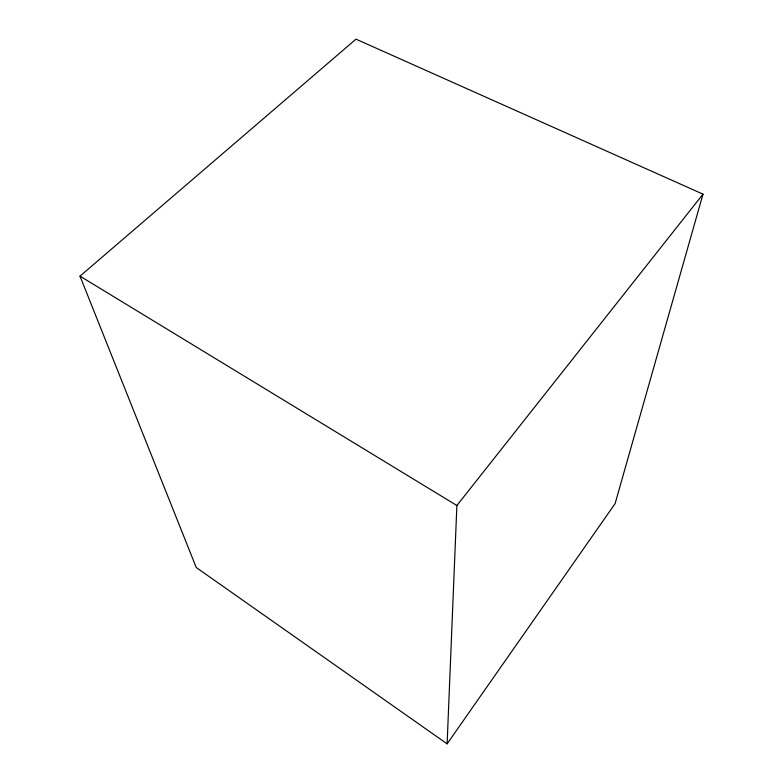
<?xml version="1.0" encoding="UTF-8"?>
<svg xmlns="http://www.w3.org/2000/svg" width="783" height="783" viewBox="0 0 783 783"><rect width="100%" height="100%" fill="white"/><g stroke="black" fill="none" stroke-linecap="round" stroke-linejoin="round"><path stroke-width="1.17" d="M447.122 743.85L456.881 505.515L702.997 194.145L355.981 39.15L80.003 276.145L196.239 567.509L447.122 743.85L615.095 503.635L702.997 194.145M80.003 276.145L456.881 505.515"/></g></svg>
